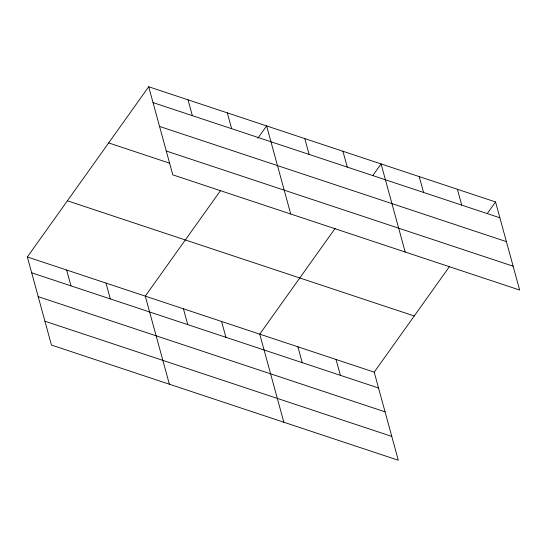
<?xml version="1.0" encoding="UTF-8"?>
<svg xmlns="http://www.w3.org/2000/svg" width="547" height="547" viewBox="0 0 547 547"><rect width="100%" height="100%" fill="white"/><g stroke="black" fill="none" stroke-linecap="round" stroke-linejoin="round"><path stroke-width="0.82" d="M449.613 266.382L374.203 372.151L398.298 460.239L51.445 345.054L27.35 256.967L148.702 86.761L495.555 201.946L519.65 290.033L172.797 174.849L148.702 86.761M220.687 190.356L145.276 296.132L169.379 384.22M257.842 138.247L266.628 125.919L290.731 214.014M335.154 228.366L259.743 334.142L283.838 422.229M372.787 175.58L381.088 163.929L405.19 252.023M487.247 213.59L495.555 201.946M153.037 102.597L499.883 217.788M159.56 126.439L506.406 241.624M166.274 151.006L513.127 266.191M108.655 142.924L169.625 163.177M67.397 200.797L414.25 315.981M27.35 256.967L374.203 372.151M31.685 272.809L378.538 387.994M38.208 296.652L385.054 411.836M44.929 321.212L391.775 436.403M457.395 189.276L461.73 205.111M419.241 176.606L423.576 192.441M342.935 151.259L347.27 167.102M304.782 138.589L309.117 154.432M336.049 359.482L340.384 375.324M297.896 346.812L302.224 362.654M227.32 112.867L231.654 128.709M188.011 99.814L192.346 115.656M221.59 321.472L225.918 337.314M183.43 308.802L187.765 324.644M105.968 283.072L110.303 298.915M66.659 270.02L70.994 285.862"/></g></svg>
